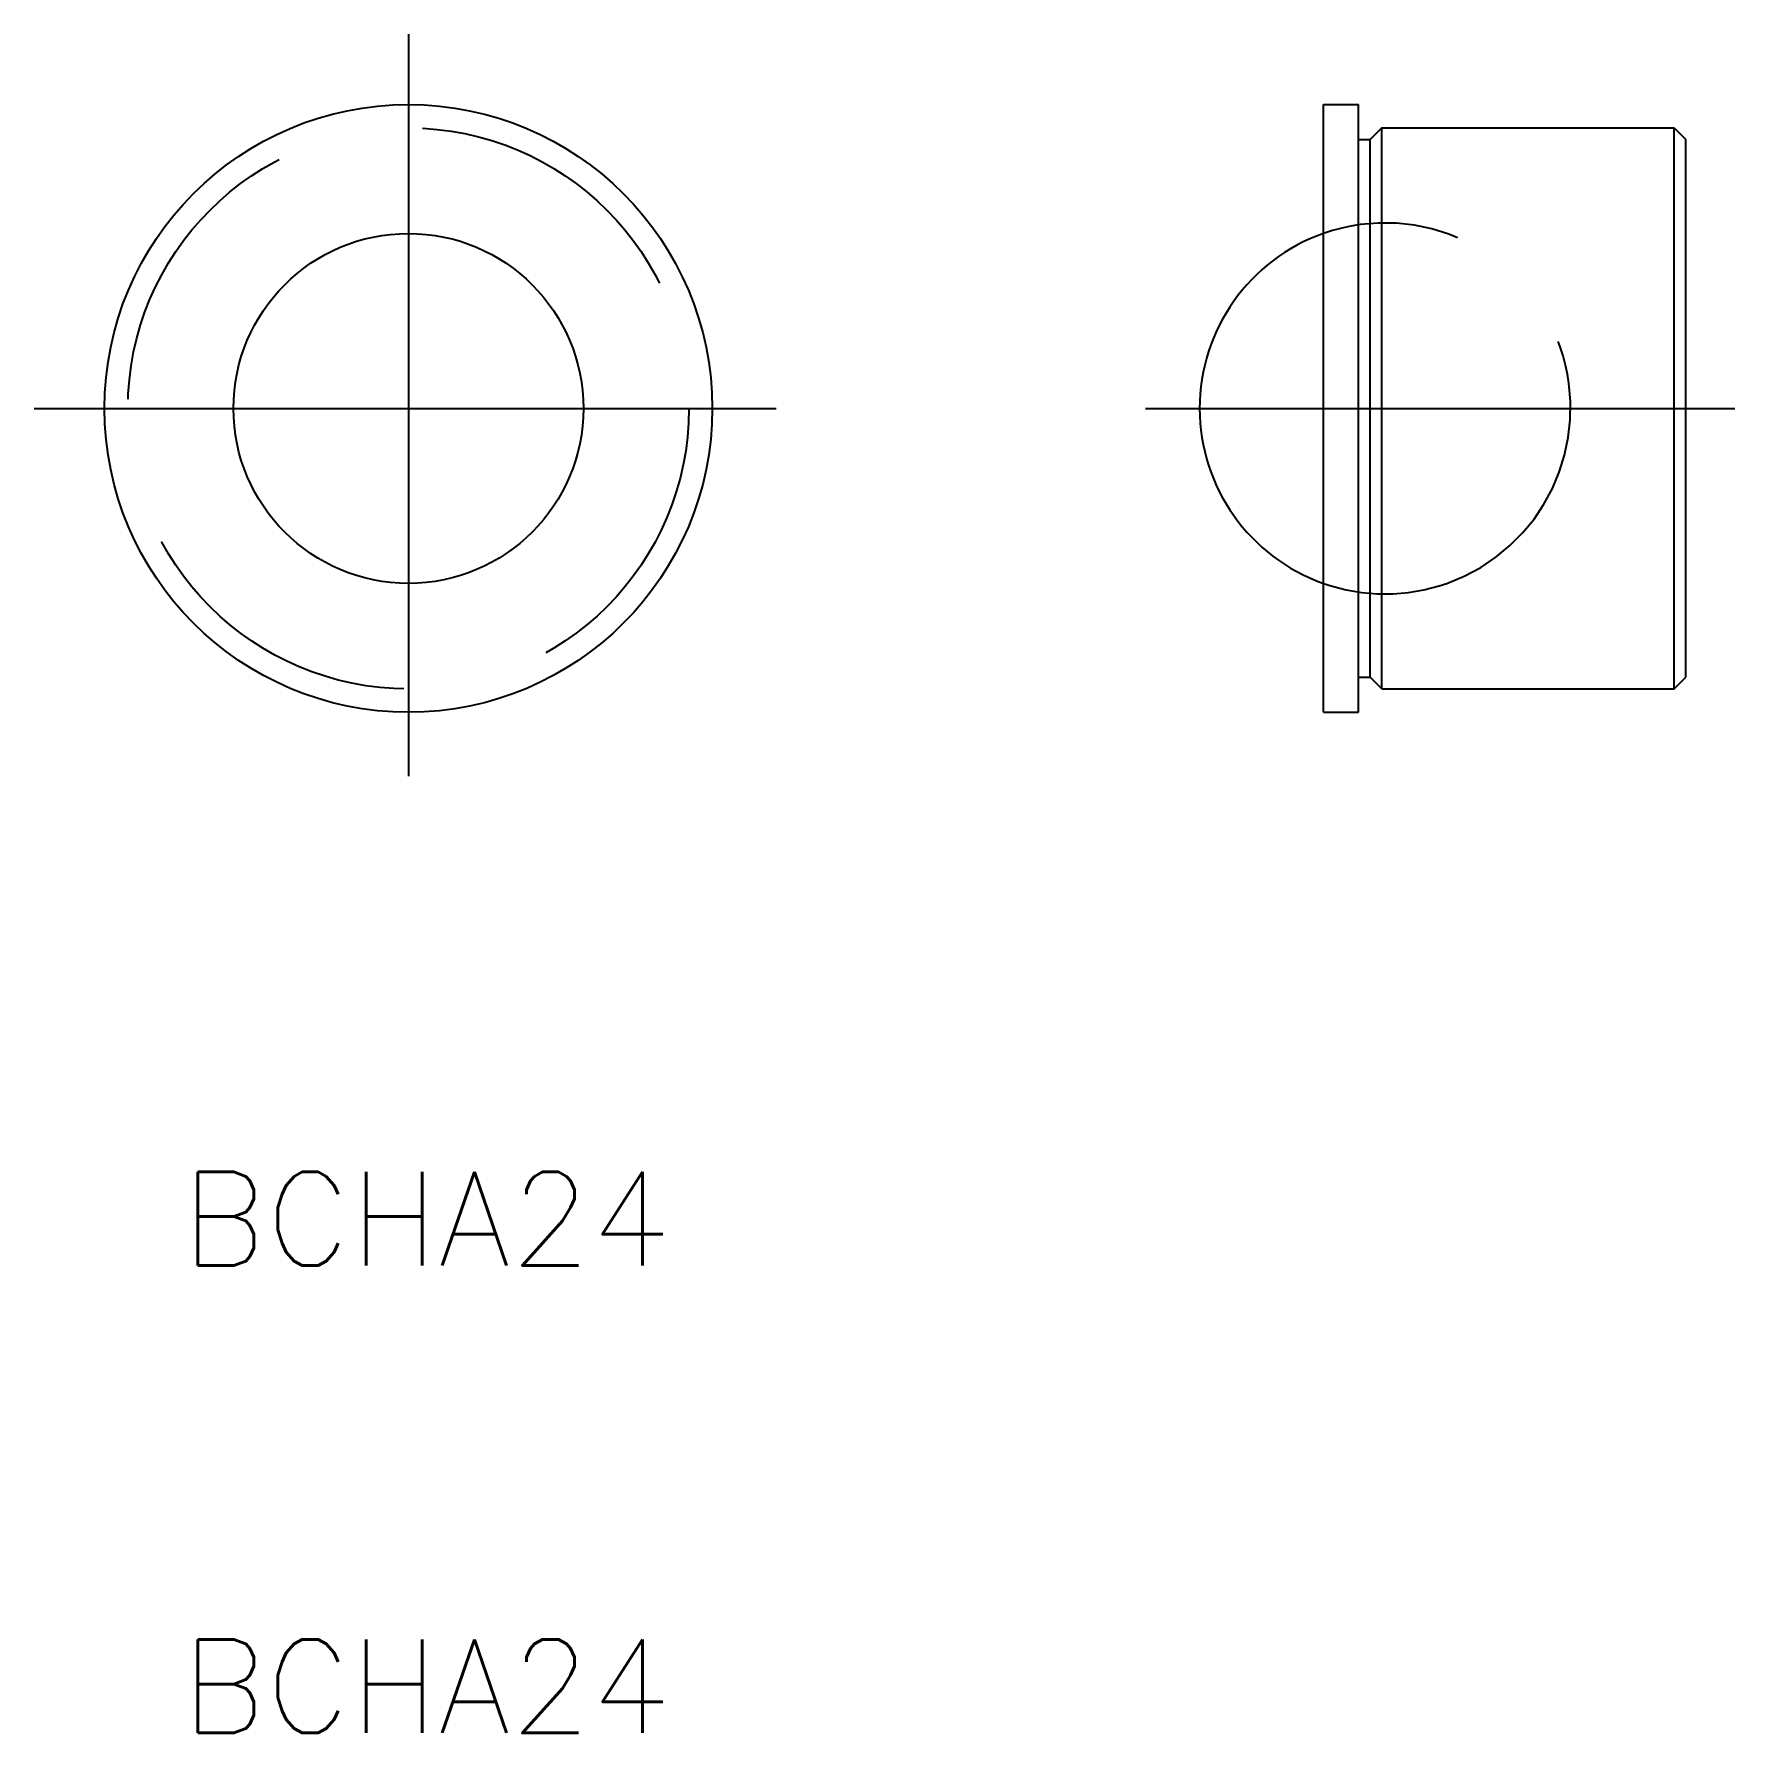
# Model space of a CAD drawing. Extents: x 4.2 to 76.9, y -116.8 to -44.1.
import ezdxf

# ---------------------------------------------------------------- set-up
doc = ezdxf.new("R2010")
doc.units = 0
doc.linetypes.add('CENTER', pattern=[50.8, 31.75, -6.35, 6.35, -6.35])
doc.linetypes.add('DASHED', pattern=[19.05, 12.7, -6.35])
doc.layers.get('0').update_dxf_attribs({"linetype": 'CONTINUOUS'})
doc.layers.add('CENTER', color=1, linetype='CENTER')
doc.styles.get("Standard").update_dxf_attribs({"font": 'txt.shx'})

msp = doc.modelspace()

# ---------------------------------------------------------------- linework, layer by layer
at = {"color": 7, "linetype": 'CONTINUOUS'}
for p, q in [((59.333, -73.163), (59.333, -47.163)), ((59.333, -47.163), (60.833, -47.163)), ((60.833, -73.163), (60.833, -47.163)), ((60.833, -48.663), (61.333, -48.663)), ((61.833, -48.163), (61.333, -48.663)), ((61.333, -71.663), (61.333, -48.663)), ((61.833, -72.163), (61.833, -48.163)), ((61.833, -48.163), (74.333, -48.163)), ((74.333, -72.163), (74.333, -48.163)), ((74.333, -48.163), (74.833, -48.663)), ((74.833, -71.663), (74.833, -48.663)), ((60.833, -71.663), (61.333, -71.663)), ((61.833, -72.163), (61.333, -71.663)), ((74.333, -72.163), (74.833, -71.663)), ((61.833, -72.163), (74.333, -72.163)), ((59.333, -73.163), (60.833, -73.163))]:
    msp.add_line(p, q, dxfattribs=at)
for radius in [13, 7.485]:
    msp.add_circle((20.184, -60.163), radius, dxfattribs=at)
at = {"color": 3, "linetype": 'DASHED'}
msp.add_circle((20.184, -60.163), 12, dxfattribs=at)
for start, end in [(289.39465, 109.39465), (250.60535, 289.39465)]:
    msp.add_arc((61.968, -60.163), 7.935, start, end, dxfattribs=at)
at = {"color": 7, "linetype": 'CONTINUOUS'}
msp.add_arc((61.968, -60.163), 7.935, 109.39465, 250.60535, dxfattribs=at)
at = {"layer": 'CENTER', "color": 1, "linetype": 'CENTER'}
for p, q in [((20.184, -44.146), (20.184, -76.18)), ((4.167, -60.163), (36.201, -60.163)), ((51.721, -60.163), (76.936, -60.163))]:
    msp.add_line(p, q, dxfattribs=at)

# ---------------------------------------------------------------- texts
at = {"color": 7, "linetype": 'CONTINUOUS'}
for p in [(10.49, -96.831), (10.49, -116.831)]:
    msp.add_text('BCHA24', height=4, dxfattribs=at).set_placement(p)

doc.saveas('drawing.dxf')
